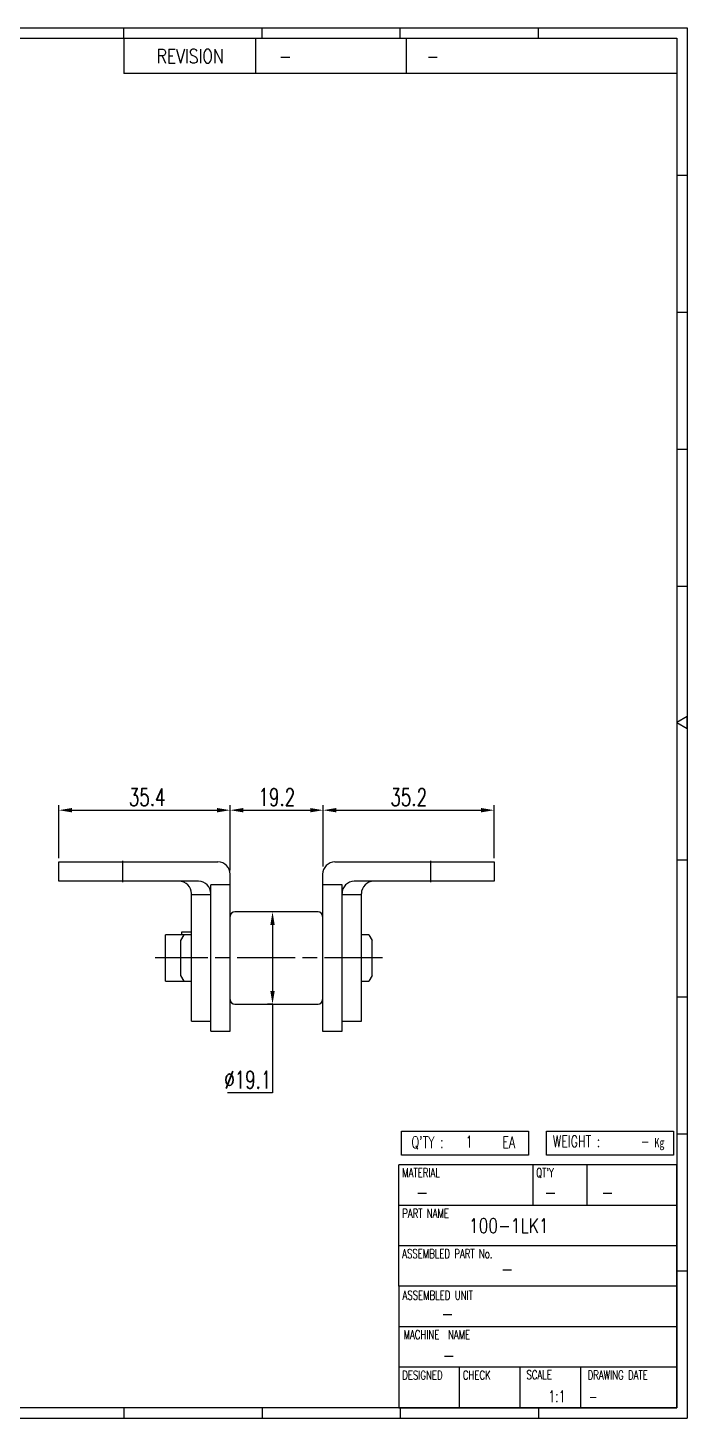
# Model space of a CAD drawing. Header units: millimetres. Extents: x 1614 to 2017, y 59 to 345.
# Drawn here: x 1881.3 to 2017.3, y 58.8 to 345.3 of the extents above; entities that cross this region are included whole.
import ezdxf
from ezdxf.enums import TextEntityAlignment as Align

# ---------------------------------------------------------------- set-up
doc = ezdxf.new("R2010")
doc.units = ezdxf.units.MM
doc.linetypes.add('AM_ISO08W050', pattern=[18, 12, -1.5, 3, -1.5])
doc.layers.get('Defpoints').update_dxf_attribs({"color": 80})
doc.layers.add('CL1', color=140, linetype='AM_ISO08W050', lineweight=25)
doc.layers.add('S-DIM', color=7, linetype='Continuous')
doc.layers.add('TITLE', color=7, linetype='Continuous')
doc.styles.add('HAN', font='ROMANS.shx', dxfattribs={"width": 0.7, "bigfont": 'whgtxt.shx'})
doc.styles.add('HKD_ST2', font='romans.shx', dxfattribs={"width": 0.7, "height": 4, "bigfont": '@extfont2.shx'})
doc.styles.add('HSG', font='SIMPLEX.shx', dxfattribs={"width": 0.7, "bigfont": 'HSG.shx'})
doc.dimstyles.new('AP1.5', dxfattribs={"dimscale": 1.5, "dimtxt": 2.4, "dimasz": 1.8, "dimexe": 0.7, "dimexo": 0.5, "dimgap": 0.6, "dimtad": 1, "dimtoh": 1, "dimdec": 1, "dimrnd": 0.01, "dimzin": 9, "dimdsep": 46, "dimtxsty": 'HSG', "dimcen": 0, "dimclrd": 251, "dimclre": 251, "dimclrt": 60, "dimazin": 2, "dimtp": 1, "dimtm": 1, "dimtfac": 0.5, "dimtdec": 1, "dimtofl": 0, "dimtmove": 0, "dimatfit": 3, "dimfxl": 0, "dimtvp": 1, "dimtolj": 2, "dimlwd": -1, "dimlwe": -1, "dimarcsym": 0})

# ---------------------------------------------------------------- blocks, each defined once
blk = doc.blocks.new('MAST')
at = {"color": 140}
for p, q in [((0, 90.118), (80.15, 90.118)), ((80.15, 90.118), (80.15, 33.191)), ((57.068, 89.693), (57.068, 88.246)), ((62.47, 89.693), (62.47, 88.246)), ((68.635, 89.693), (68.635, 88.246)), ((79.725, 88.246), (57.068, 88.246)), ((68.449, 43.961), (68.449, 44.936)), ((68.449, 44.936), (73.654, 44.936)), ((73.654, 44.936), (73.654, 43.961)), ((74.39, 43.961), (74.39, 44.936)), ((74.39, 44.936), (79.595, 44.936)), ((79.595, 44.936), (79.595, 43.961)), ((73.654, 43.961), (68.449, 43.961)), ((79.595, 43.961), (74.39, 43.961)), ((68.336, 38.59), (68.336, 43.563)), ((79.725, 43.563), (68.336, 43.563)), ((73.827, 43.563), (73.827, 41.905)), ((76.037, 43.563), (76.037, 41.905)), ((79.725, 38.59), (79.725, 43.563)), ((79.725, 41.905), (68.336, 41.905)), ((79.725, 40.248), (68.336, 40.248)), ((68.336, 38.59), (68.336, 33.616)), ((79.725, 38.59), (68.336, 38.59)), ((79.725, 33.616), (79.725, 38.59)), ((79.725, 36.932), (68.336, 36.932)), ((79.725, 35.274), (68.336, 35.274)), ((70.822, 33.616), (70.822, 35.274)), ((73.309, 33.616), (73.309, 35.274)), ((75.796, 33.616), (75.796, 35.274)), ((68.336, 33.616), (79.725, 33.616)), ((0, 33.191), (80.15, 33.191))]:
    blk.add_line(p, q, dxfattribs=at)
for p, q in [((57.068, 89.693), (57.068, 90.118)), ((62.732, 89.693), (62.732, 90.118)), ((68.397, 89.693), (68.397, 90.118)), ((74.061, 89.693), (74.061, 90.118)), ((79.725, 84.085), (80.15, 84.085)), ((79.725, 78.478), (80.15, 78.478)), ((79.725, 72.87), (80.15, 72.87)), ((79.725, 67.262), (80.15, 67.262)), ((79.725, 56.047), (80.15, 56.047)), ((79.725, 50.439), (80.15, 50.439)), ((79.725, 44.832), (80.15, 44.832)), ((79.725, 39.224), (80.15, 39.224)), ((57.068, 33.616), (57.068, 33.191)), ((62.732, 33.616), (62.732, 33.191)), ((68.397, 33.616), (68.397, 33.191)), ((74.061, 33.616), (74.061, 33.191))]:
    blk.add_line(p, q)
blk.add_lwpolyline([(0.425, 89.693), (79.725, 89.693), (79.725, 33.616), (0.425, 33.616)], close=True, dxfattribs=at)
blk.add_lwpolyline([(79.725, 61.679), (80.15, 61.433), (80.15, 61.924)], close=True)
for s, height, style, width, p in [('REVISION', 0.5806, 'HAN', 0.8, (58.415, 88.664)), ('-', 0.581, 'HAN', 0.8, (63.426, 88.664)), ('-', 0.581, 'HAN', 0.8, (69.468, 88.664)), ("Q'TY : ", 0.4746, 'HKD_ST2', 0.7, (68.857, 44.253)), ('1', 0.475, 'HKD_ST2', 0.7, (71.071, 44.275)), ('EA', 0.4746, 'HKD_ST2', 0.7, (72.578, 44.253)), ('WEIGHT : ', 0.4746, 'HKD_ST2', 0.7, (74.65, 44.286)), ('-', 0.581, 'HAN', 0.8, (69.029, 42.157)), ('-', 0.581, 'HAN', 0.8, (74.289, 42.157)), ('-', 0.581, 'HAN', 0.8, (76.623, 42.157)), ('-', 0.581, 'HAN', 0.8, (72.515, 39.013)), ('-', 0.581, 'HAN', 0.8, (70.067, 37.189)), ('-', 0.581, 'HAN', 0.8, (70.126, 35.48)), ('1:1', 0.4746, 'HKD_ST2', 0.7, (74.458, 33.848)), ('-', 0.475, 'HKD_ST2', 0.7, (76.112, 33.837))]:
    blk.add_text(s, height=height, dxfattribs=dict(style=style, width=width)).set_placement(p)
at = {"style": 'HKD_ST2', "width": 0.7}
blk.add_text('-', height=0.475, dxfattribs=at).set_placement((78.613, 44.286), align=Align.RIGHT)
at = {"color": 254, "style": 'HKD_ST2', "width": 0.7}
for s, height, p in [('MATERIAL', 0.3651, (68.474, 43.425)), ("QT'Y", 0.3651, (73.965, 43.425)), ('PART NAME', 0.3651, (68.474, 41.756)), ('ASSEMBLED PART No.', 0.36511, (68.474, 40.109)), ('ASSEMBLED UNIT', 0.36511, (68.49, 38.408)), ('MACHINE  NAME', 0.36511, (68.532, 36.794)), ('DESIGNED', 0.3651, (68.474, 35.136)), ('CHECK', 0.3651, (70.961, 35.136)), ('SCALE', 0.3651, (73.566, 35.153)), ('DRAWING DATE', 0.36511, (76.071, 35.141))]:
    blk.add_text(s, height=height, dxfattribs=at).set_placement(p, align=Align.TOP_LEFT)
at = {"layer": 'TITLE', "width": 0.8}
blk.add_text('Kg', height=0.3789, dxfattribs=at).set_placement((78.807, 44.286))
blk = doc.blocks.new('*D10')
at = {"layer": 'Defpoints', "color": 0, "transparency": 16777216}
for p in [(1923.02, 184.07), (1887.65, 173.41), (1923.02, 170.87)]:
    blk.add_point(p, dxfattribs=at)
at = {"layer": 'S-DIM', "color": 251, "linetype": 'ByBlock', "transparency": 16777216}
for p, q in [((1887.65, 174.16), (1887.65, 185.12)), ((1890.35, 184.07), (1920.32, 184.07)), ((1923.02, 171.62), (1923.02, 185.12))]:
    blk.add_line(p, q, dxfattribs=at)
at = {"layer": 'S-DIM', "color": 251, "transparency": 16777216}
for points in [[(1890.35, 184.52), (1890.35, 183.62), (1887.65, 184.07)], [(1920.32, 184.52), (1920.32, 183.62), (1923.02, 184.07)]]:
    blk.add_solid(points, dxfattribs=at)
at = {"layer": 'S-DIM', "color": 60, "transparency": 16777216, "insert": (1905.89, 186.77), "char_height": 3.6, "attachment_point": 5, "style": 'HSG'}
blk.add_mtext('\\A2;35.4', dxfattribs=at)
blk = doc.blocks.new('*D11')
at = {"layer": 'Defpoints', "color": 0, "transparency": 16777216}
for p in [(1942.21, 184.07), (1923.02, 170.87), (1942.21, 171.69)]:
    blk.add_point(p, dxfattribs=at)
at = {"layer": 'S-DIM', "color": 251, "linetype": 'ByBlock', "transparency": 16777216}
for p, q in [((1923.02, 171.62), (1923.02, 185.12)), ((1925.72, 184.07), (1939.51, 184.07)), ((1942.21, 172.44), (1942.21, 185.12))]:
    blk.add_line(p, q, dxfattribs=at)
at = {"layer": 'S-DIM', "color": 251, "transparency": 16777216}
for points in [[(1925.72, 184.52), (1925.72, 183.62), (1923.02, 184.07)], [(1939.51, 184.52), (1939.51, 183.62), (1942.21, 184.07)]]:
    blk.add_solid(points, dxfattribs=at)
at = {"layer": 'S-DIM', "color": 60, "transparency": 16777216, "insert": (1932.62, 186.77), "char_height": 3.6, "attachment_point": 5, "style": 'HSG'}
blk.add_mtext('\\A2;19.2', dxfattribs=at)
blk = doc.blocks.new('*D12')
at = {"layer": 'Defpoints', "color": 0, "transparency": 16777216}
for p in [(1977.45, 184.07), (1977.45, 173.41), (1942.21, 171.69)]:
    blk.add_point(p, dxfattribs=at)
at = {"layer": 'S-DIM', "color": 251, "linetype": 'ByBlock', "transparency": 16777216}
for p, q in [((1942.21, 172.44), (1942.21, 185.12)), ((1944.91, 184.07), (1974.75, 184.07)), ((1977.45, 174.16), (1977.45, 185.12))]:
    blk.add_line(p, q, dxfattribs=at)
at = {"layer": 'S-DIM', "color": 251, "transparency": 16777216}
for points in [[(1944.91, 184.52), (1944.91, 183.62), (1942.21, 184.07)], [(1974.75, 184.52), (1974.75, 183.62), (1977.45, 184.07)]]:
    blk.add_solid(points, dxfattribs=at)
at = {"layer": 'S-DIM', "color": 60, "transparency": 16777216, "insert": (1959.83, 186.77), "char_height": 3.6, "attachment_point": 5, "style": 'HSG'}
blk.add_mtext('\\A2;35.2', dxfattribs=at)
blk = doc.blocks.new('*D13')
at = {"layer": 'Defpoints', "color": 0, "transparency": 16777216}
for p in [(1932.55, 163.14), (1931.74, 144.09), (1932.55, 144.09)]:
    blk.add_point(p, dxfattribs=at)
at = {"layer": 'S-DIM', "color": 251, "linetype": 'ByBlock', "transparency": 16777216}
for p, q in [((1931.8, 163.14), (1930.69, 163.14)), ((1931.74, 160.44), (1931.74, 146.79)), ((1931.8, 144.09), (1930.69, 144.09)), ((1931.74, 144.09), (1931.74, 125.8)), ((1931.74, 125.8), (1922.44, 125.8))]:
    blk.add_line(p, q, dxfattribs=at)
at = {"layer": 'S-DIM', "color": 251, "transparency": 16777216}
for points in [[(1931.29, 160.44), (1932.19, 160.44), (1931.74, 163.14)], [(1931.29, 146.79), (1932.19, 146.79), (1931.74, 144.09)]]:
    blk.add_solid(points, dxfattribs=at)
at = {"layer": 'S-DIM', "color": 60, "transparency": 16777216, "insert": (1926.64, 128.5), "char_height": 3.6, "attachment_point": 5, "style": 'HSG'}
blk.add_mtext('\\A2;%%c19.1', dxfattribs=at)

msp = doc.modelspace()

# ---------------------------------------------------------------- linework, layer by layer
for p, q in [((1887.65, 173.41), (1920.48, 173.41)), ((1887.65, 169.41), (1887.65, 173.41)), ((1944.61, 173.41), (1977.45, 173.41)), ((1977.45, 173.41), (1977.45, 169.41)), ((1916.48, 169.41), (1887.65, 169.41)), ((1923.02, 138.56), (1923.02, 170.87)), ((1942.07, 170.87), (1942.07, 138.56)), ((1977.45, 169.41), (1948.61, 169.41)), ((1915.02, 140.61), (1915.02, 166.87)), ((1919.02, 166.61), (1915.02, 166.61)), ((1923.02, 168.66), (1919.02, 168.66)), ((1919.02, 138.56), (1919.02, 168.66)), ((1946.07, 168.66), (1942.07, 168.66)), ((1946.07, 138.56), (1946.07, 168.66)), ((1950.07, 166.61), (1946.07, 166.61)), ((1950.07, 140.61), (1950.07, 166.87)), ((1941.12, 163.14), (1923.98, 163.14)), ((1909.7, 148.84), (1909.7, 158.38)), ((1913.49, 158.38), (1909.7, 158.38)), ((1912.8, 157.19), (1913.49, 158.38)), ((1913.02, 158.38), (1913.02, 158.97)), ((1913.02, 158.97), (1915.02, 158.97)), ((1915.02, 158.38), (1913.49, 158.38)), ((1951.61, 158.38), (1950.07, 158.38)), ((1951.61, 158.38), (1952.3, 157.19)), ((1912.8, 150.03), (1912.8, 157.19)), ((1952.3, 150.03), (1952.3, 157.19)), ((1913.49, 148.84), (1912.8, 150.03)), ((1952.3, 150.03), (1951.61, 148.84)), ((1909.7, 148.84), (1913.49, 148.84)), ((1913.49, 148.84), (1915.02, 148.84)), ((1950.07, 148.84), (1951.61, 148.84)), ((1923.98, 144.09), (1941.12, 144.09)), ((1915.02, 140.61), (1919.02, 140.61)), ((1946.07, 140.61), (1950.07, 140.61)), ((1919.02, 138.56), (1923.02, 138.56)), ((1942.07, 138.56), (1946.07, 138.56))]:
    msp.add_line(p, q)
for centre, radius, start, end in [((1920.48, 170.87), 2.54, 0, 90), ((1944.61, 170.87), 2.54, 90, 180), ((1912.48, 166.87), 2.54, 0, 90), ((1916.48, 166.87), 2.54, 0, 90), ((1948.61, 166.87), 2.54, 90, 180), ((1952.61, 166.87), 2.54, 90, 180), ((1923.98, 162.18), 0.953, 90, 180), ((1941.12, 162.18), 0.952, 0, 90), ((1923.98, 145.04), 0.953, 180, 270), ((1941.12, 145.04), 0.952, 270, 0)]:
    msp.add_arc(centre, radius, start, end)
at = {"layer": 'CL1'}
for p, q in [((1900.8, 173.61), (1900.8, 169.21)), ((1964.3, 173.61), (1964.3, 169.21)), ((1954.43, 153.61), (1907.57, 153.61))]:
    msp.add_line(p, q, dxfattribs=at)

# ---------------------------------------------------------------- block references
at = {"color": 140, "xscale": 5.033947484968212, "yscale": 5.033947484968212, "zscale": 5.033947484968212}
msp.add_blockref('MAST', (1613.79, -108.32), dxfattribs=at)

# ---------------------------------------------------------------- texts
at = {"style": 'HAN', "width": 0.8}
msp.add_text('100-1LK1', height=2.923, dxfattribs=at).set_placement((1972.25, 96.99))

# ---------------------------------------------------------------- dimensions: what is measured, and where the dimension line sits
at = {"layer": 'S-DIM'}
dim = msp.add_linear_dim(base=(1923.02, 184.07), p1=(1887.65, 173.41), p2=(1923.02, 170.87), dimstyle='AP1.5', dxfattribs=at)
dim.commit()
dim.dimension.update_dxf_attribs({"geometry": '*D10', "text_midpoint": (1905.89, 184.07), "dimtype": 128})
for base, p1, p2, picture, middle in [((1942.21, 184.07), (1923.02, 170.87), (1942.21, 171.69), '*D11', (1932.62, 186.77)), ((1977.45, 184.07), (1942.21, 171.69), (1977.45, 173.41), '*D12', (1959.83, 186.77))]:
    dim = msp.add_linear_dim(base=base, p1=p1, p2=p2, dimstyle='AP1.5', override={"dimtmove": 1}, dxfattribs=at)
    dim.commit()
    dim.dimension.update_dxf_attribs({"geometry": picture, "text_midpoint": middle})
dim = msp.add_linear_dim(base=(1931.74396072, 144.08605434), p1=(1932.54956136, 163.13605434), p2=(1932.54956136, 144.08605434), angle=90, text='%%c<>', dimstyle='AP1.5', dxfattribs=at)
dim.commit()
dim.dimension.update_dxf_attribs({"geometry": '*D13', "text_midpoint": (1926.64396072, 125.80494814), "dimtype": 128})

doc.saveas('drawing.dxf')
